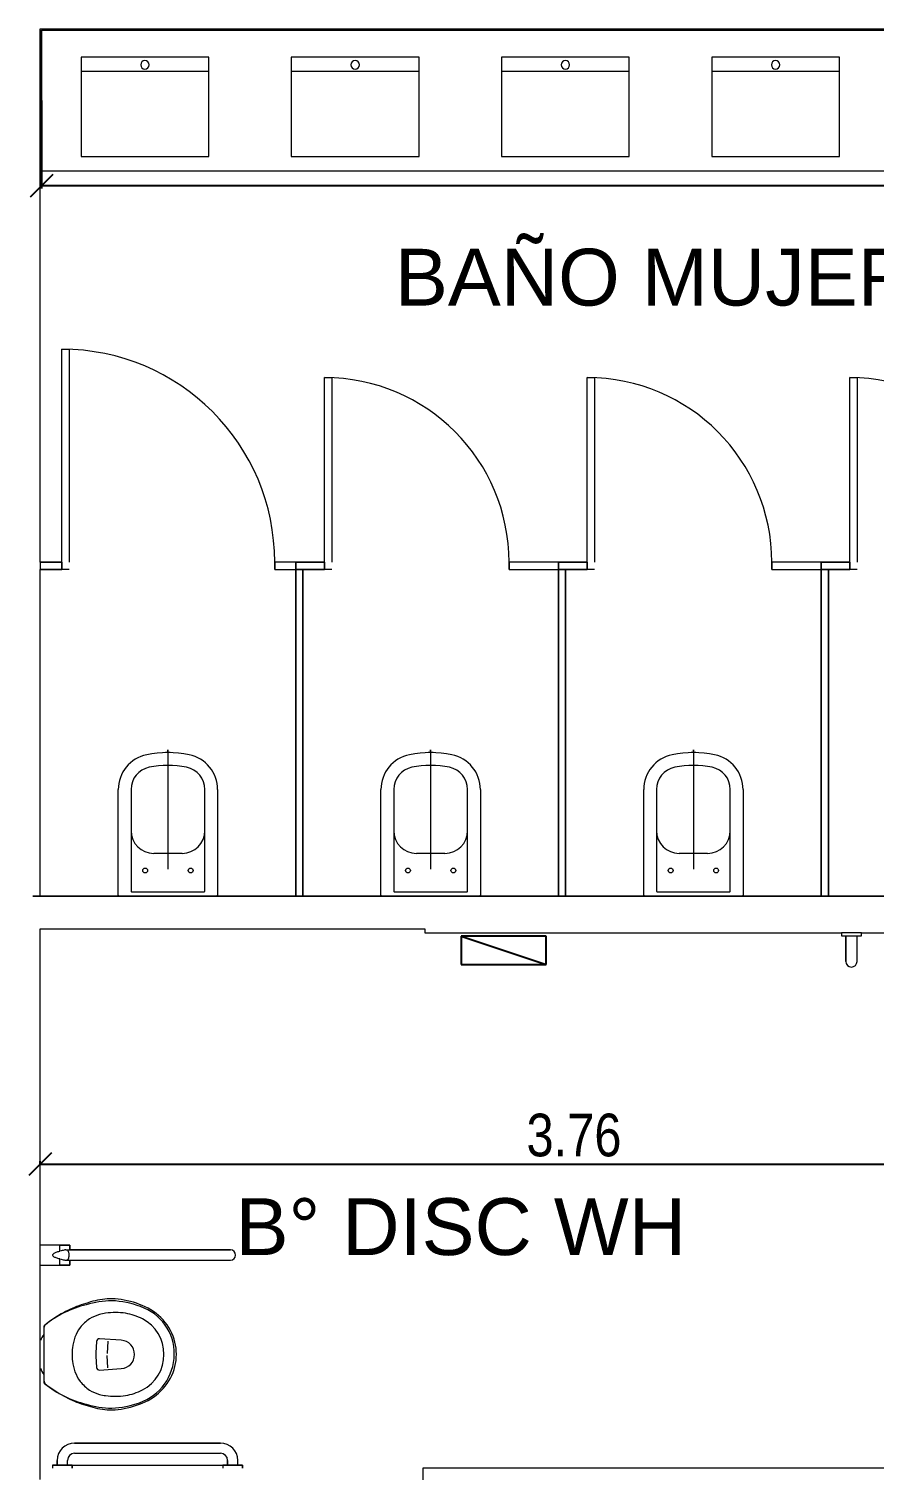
# Model space of a CAD drawing. Header units: millimetres. Extents: x 38 to 139, y 58 to 123.
# Drawn here: x 42.71 to 45.68, y 100.28 to 105.36 of the extents above; entities that cross this region are included whole.
import ezdxf

# ---------------------------------------------------------------- set-up
doc = ezdxf.new("R2010")
doc.units = ezdxf.units.MM
for name, color, linetype, lineweight in [('A-FLORCAM', 7, 'Continuous', 9), ('A-WALL', 7, 'Continuous', 9), ('DIMENSION', 1, 'Continuous', 25), ('P-SANRFIM', 7, 'Continuous', 9)]:
    doc.layers.add(name, color=color, linetype=linetype, lineweight=lineweight)
for name, color, linetype in [('estructura', 7, 'Continuous'), ('Plano Generales interior', 7, 'Continuous'), ('Sectores', 3, 'Continuous')]:
    doc.layers.add(name, color=color, linetype=linetype)
doc.styles.add('ARIALNARROW', font='ARIALN.TTF')
doc.styles.add('MtXpl_Arial_Unicode_', font='ARIALUNI.ttf')
doc.dimstyles.new('C', dxfattribs={"dimscale": 1.5, "dimtxt": 0.15, "dimasz": 0.08, "dimexe": 0.01, "dimexo": 0, "dimgap": 0.025, "dimtad": 1, "dimzin": 0, "dimdsep": 46, "dimtxsty": 'ARIALNARROW', "dimblk": 'OBLIQUE', "dimcen": 0, "dimclrd": 256, "dimclre": 256, "dimclrt": 256, "dimadec": 0, "dimazin": 0, "dimtfac": 1.666667, "dimtofl": 0, "dimtmove": 0, "dimatfit": 0, "dimldrblk": 'OBLIQUE', "dimfxl": 0.1, "dimtolj": 1, "dimtzin": 0, "dimarcsym": 0})

# ---------------------------------------------------------------- blocks, each defined once
blk = doc.blocks.new('_Oblique')
at = {"layer": 'estructura', "color": 0, "lineweight": -2}
blk.add_line((-0.5, -0.5), (0.5, 0.5), dxfattribs=at)
blk = doc.blocks.new('*D23')
at = {"layer": 'Defpoints', "color": 0}
for p in [(42.745894, 101.359709), (46.506294, 101.361337), (46.506294, 101.359709)]:
    blk.add_point(p, dxfattribs=at)
at = {"layer": 'DIMENSION', "lineweight": -2}
for p, q in [((42.745894, 101.359709), (42.745894, 101.369709)), ((42.745894, 101.359709), (46.506294, 101.359709)), ((46.506294, 101.361337), (46.506294, 101.349709))]:
    blk.add_line(p, q, dxfattribs=at)
at = {"layer": 'DIMENSION', "lineweight": -2, "xscale": 0.08, "yscale": 0.08, "zscale": 0.08, "rotation": 180}
blk.add_blockref('_Oblique', (42.745894, 101.359709), dxfattribs=at)
at = {"layer": 'DIMENSION', "lineweight": -2, "xscale": 0.08, "yscale": 0.08, "zscale": 0.08}
blk.add_blockref('_Oblique', (46.506294, 101.359709), dxfattribs=at)
at = {"layer": 'DIMENSION', "insert": (44.626094, 101.461286), "char_height": 0.15, "attachment_point": 5, "style": 'ARIALNARROW'}
blk.add_mtext('\\A1;3.76', dxfattribs=at)
blk = doc.blocks.new('*D34')
at = {"layer": 'Defpoints', "color": 0}
for p in [(42.750894, 105.104703), (49.395787, 105.104703), (42.750894, 104.804703)]:
    blk.add_point(p, dxfattribs=at)
at = {"layer": 'DIMENSION', "lineweight": -2}
for p, q in [((42.750894, 105.104703), (42.750894, 104.794703)), ((49.395787, 105.104703), (49.395787, 104.794703)), ((49.395787, 104.804703), (42.750894, 104.804703))]:
    blk.add_line(p, q, dxfattribs=at)
at = {"layer": 'DIMENSION', "lineweight": -2, "xscale": 0.08, "yscale": 0.08, "zscale": 0.08, "rotation": 180}
blk.add_blockref('_Oblique', (42.750894, 104.804703), dxfattribs=at)
at = {"layer": 'DIMENSION', "lineweight": -2, "xscale": 0.08, "yscale": 0.08, "zscale": 0.08}
blk.add_blockref('_Oblique', (49.395787, 104.804703), dxfattribs=at)
at = {"layer": 'DIMENSION', "insert": (46.07334, 104.906279), "char_height": 0.15, "attachment_point": 5, "style": 'ARIALNARROW'}
blk.add_mtext('\\A1;6.64', dxfattribs=at)

msp = doc.modelspace()

# ---------------------------------------------------------------- linework, layer by layer
at = {"layer": 'A-FLORCAM', "color": 252}
for p, q in [((42.750894, 105.352203), (42.750894, 104.857203)), ((49.395787, 105.352203), (42.750894, 105.352203)), ((42.750894, 104.857203), (42.750894, 105.352203)), ((42.750894, 105.352203), (49.395787, 105.352203)), ((42.890012, 105.257203), (42.890012, 104.907203)), ((43.340012, 105.257203), (42.890012, 105.257203)), ((43.340012, 104.907203), (43.340012, 105.257203)), ((43.630421, 105.257203), (43.630421, 104.907203)), ((44.080421, 105.257203), (43.630421, 105.257203)), ((44.080421, 104.907203), (44.080421, 105.257203)), ((44.370831, 105.257203), (44.370831, 104.907203)), ((44.820831, 105.257203), (44.370831, 105.257203)), ((44.820831, 104.907203), (44.820831, 105.257203)), ((45.111241, 105.257203), (45.111241, 104.907203)), ((45.561241, 105.257203), (45.111241, 105.257203)), ((45.561241, 104.907203), (45.561241, 105.257203)), ((43.340012, 105.207203), (42.890012, 105.207203)), ((44.080421, 105.207203), (43.630421, 105.207203)), ((44.820831, 105.207203), (44.370831, 105.207203)), ((45.561241, 105.207203), (45.111241, 105.207203)), ((42.890012, 104.907203), (43.340012, 104.907203)), ((43.630421, 104.907203), (44.080421, 104.907203)), ((44.370831, 104.907203), (44.820831, 104.907203)), ((45.111241, 104.907203), (45.561241, 104.907203)), ((42.745894, 104.857203), (49.400787, 104.857203)), ((42.745894, 104.857203), (42.750894, 104.857203)), ((42.822094, 104.229109), (42.847494, 104.229109)), ((42.822094, 103.479109), (42.822094, 104.229109)), ((42.847494, 104.229109), (42.847494, 103.479109)), ((43.747494, 104.129109), (43.772894, 104.129109)), ((43.747494, 103.479109), (43.747494, 104.129109)), ((43.772894, 104.129109), (43.772894, 103.479109)), ((44.672894, 104.129109), (44.698294, 104.129109)), ((44.672894, 103.479109), (44.672894, 104.129109)), ((44.698294, 104.129109), (44.698294, 103.479109)), ((45.598294, 104.129109), (45.623694, 104.129109)), ((45.598294, 103.479109), (45.598294, 104.129109)), ((45.623694, 104.129109), (45.623694, 103.479109)), ((42.745894, 103.479109), (42.822094, 103.479109)), ((42.822094, 103.453709), (42.745894, 103.453709)), ((42.822094, 103.479109), (42.822094, 103.453709)), ((42.847494, 103.453709), (42.822094, 103.453709)), ((43.645894, 103.479109), (43.572094, 103.479109)), ((43.572094, 103.479109), (43.572094, 103.453709)), ((43.572094, 103.453709), (43.645894, 103.453709)), ((43.645894, 103.479109), (43.645894, 103.453709)), ((43.645894, 103.479109), (43.747494, 103.479109)), ((43.645894, 102.303709), (43.645894, 103.479109)), ((43.671294, 103.453709), (43.671294, 102.303709)), ((43.747494, 103.453709), (43.671294, 103.453709)), ((43.747494, 103.479109), (43.747494, 103.453709)), ((43.772894, 103.453709), (43.747494, 103.453709)), ((44.571294, 103.479109), (44.397494, 103.479109)), ((44.397494, 103.479109), (44.397494, 103.453709)), ((44.397494, 103.453709), (44.571294, 103.453709)), ((44.571294, 103.479109), (44.571294, 103.453709)), ((44.571294, 103.479109), (44.672894, 103.479109)), ((44.571294, 102.303709), (44.571294, 103.479109)), ((44.596694, 103.453709), (44.596694, 102.303709)), ((44.672894, 103.453709), (44.596694, 103.453709)), ((44.672894, 103.479109), (44.672894, 103.453709)), ((44.698294, 103.453709), (44.672894, 103.453709)), ((45.496694, 103.479109), (45.322894, 103.479109)), ((45.322894, 103.479109), (45.322894, 103.453709)), ((45.322894, 103.453709), (45.496694, 103.453709)), ((45.496694, 103.479109), (45.598294, 103.479109)), ((45.496694, 102.303709), (45.496694, 103.479109)), ((45.496694, 103.479109), (45.496694, 103.453709)), ((45.522094, 103.453709), (45.522094, 102.303709)), ((45.598294, 103.453709), (45.522094, 103.453709)), ((45.598294, 103.479109), (45.598294, 103.453709)), ((45.623694, 103.453709), (45.598294, 103.453709)), ((42.745894, 102.303709), (42.720494, 102.303709)), ((42.720494, 102.303709), (42.745894, 102.303709)), ((42.745894, 102.303709), (43.645894, 102.303709)), ((43.671294, 102.303709), (43.645894, 102.303709)), ((43.645894, 102.303709), (43.671294, 102.303709)), ((43.671294, 102.303709), (44.571294, 102.303709)), ((44.596694, 102.303709), (44.571294, 102.303709)), ((44.571294, 102.303709), (44.596694, 102.303709)), ((44.596694, 102.303709), (45.496694, 102.303709)), ((45.522094, 102.303709), (45.496694, 102.303709)), ((45.496694, 102.303709), (45.522094, 102.303709)), ((45.522094, 102.303709), (46.422094, 102.303709))]:
    msp.add_line(p, q, dxfattribs=at)
at = {"layer": 'A-FLORCAM', "color": 252, "lineweight": 18}
for p, q in [((42.822094, 103.479109), (42.745894, 103.479109)), ((42.745894, 103.479109), (42.745894, 103.453709)), ((42.745894, 103.453709), (42.822094, 103.453709)), ((42.822094, 103.479109), (42.822094, 103.453709)), ((42.822094, 103.453709), (42.822094, 103.479109)), ((43.572094, 103.453709), (43.572094, 103.479109)), ((43.645894, 103.479109), (43.572094, 103.479109)), ((43.572094, 103.479109), (43.572094, 103.453709)), ((43.572094, 103.453709), (43.645894, 103.453709)), ((43.645894, 103.453709), (43.645894, 103.479109)), ((43.747494, 103.479109), (43.645894, 103.479109)), ((43.645894, 103.479109), (43.645894, 103.453709)), ((43.671294, 103.453709), (43.645894, 103.453709)), ((43.645894, 103.453709), (43.645894, 102.303709)), ((43.645894, 103.453709), (43.747494, 103.453709)), ((43.671294, 102.303709), (43.671294, 103.453709)), ((43.747494, 103.479109), (43.747494, 103.453709)), ((43.747494, 103.453709), (43.747494, 103.479109)), ((44.397494, 103.453709), (44.397494, 103.479109)), ((44.571294, 103.479109), (44.397494, 103.479109)), ((44.397494, 103.479109), (44.397494, 103.453709)), ((44.397494, 103.453709), (44.571294, 103.453709)), ((44.571294, 103.453709), (44.571294, 103.479109)), ((44.672894, 103.479109), (44.571294, 103.479109)), ((44.571294, 103.479109), (44.571294, 103.453709)), ((44.596694, 103.453709), (44.571294, 103.453709)), ((44.571294, 103.453709), (44.571294, 102.303709)), ((44.571294, 103.453709), (44.672894, 103.453709)), ((44.596694, 102.303709), (44.596694, 103.453709)), ((44.672894, 103.479109), (44.672894, 103.453709)), ((44.672894, 103.453709), (44.672894, 103.479109)), ((45.322894, 103.453709), (45.322894, 103.479109)), ((45.496694, 103.479109), (45.322894, 103.479109)), ((45.322894, 103.479109), (45.322894, 103.453709)), ((45.322894, 103.453709), (45.496694, 103.453709)), ((45.598294, 103.479109), (45.496694, 103.479109)), ((45.496694, 103.479109), (45.496694, 103.453709)), ((45.496694, 103.453709), (45.496694, 103.479109)), ((45.522094, 103.453709), (45.496694, 103.453709)), ((45.496694, 103.453709), (45.496694, 102.303709)), ((45.496694, 103.453709), (45.598294, 103.453709)), ((45.522094, 102.303709), (45.522094, 103.453709)), ((45.598294, 103.479109), (45.598294, 103.453709)), ((45.598294, 103.453709), (45.598294, 103.479109)), ((43.645894, 102.303709), (43.671294, 102.303709)), ((44.571294, 102.303709), (44.596694, 102.303709)), ((45.496694, 102.303709), (45.522094, 102.303709))]:
    msp.add_line(p, q, dxfattribs=at)
at = {"layer": 'A-FLORCAM', "color": 252}
for centre, radius, start, end in [((43.115012, 105.230328), 0.015, 0, 180), ((43.115012, 105.230328), 0.015, 180, 0), ((43.855421, 105.230328), 0.015, 0, 180), ((43.855421, 105.230328), 0.015, 180, 0), ((44.595831, 105.230328), 0.015, 0, 180), ((44.595831, 105.230328), 0.015, 180, 0), ((45.336241, 105.230328), 0.015, 0, 180), ((45.336241, 105.230328), 0.015, 180, 0), ((42.822094, 103.479109), 0.75, 0, 90), ((43.747494, 103.479109), 0.65, 0, 90), ((44.672894, 103.479109), 0.65, 0, 90), ((45.598294, 103.479109), 0.65, 0, 90)]:
    msp.add_arc(centre, radius, start, end, dxfattribs=at)
at = {"layer": 'A-WALL', "color": 252, "lineweight": 18}
for p, q in [((42.745894, 105.357203), (49.400787, 105.357203)), ((42.745894, 103.479109), (42.745894, 105.357203)), ((42.745894, 102.303709), (42.745894, 103.453709)), ((43.645894, 102.303709), (42.745894, 102.303709)), ((44.571294, 102.303709), (43.671294, 102.303709)), ((45.496694, 102.303709), (44.596694, 102.303709)), ((46.506294, 102.303709), (45.522094, 102.303709)), ((42.745894, 100.249709), (42.745894, 102.188709)), ((42.745894, 102.188709), (44.100732, 102.188709)), ((44.100732, 102.188709), (44.100732, 102.173709)), ((44.100732, 102.173709), (45.568232, 102.173709)), ((45.638232, 102.173709), (46.506294, 102.173709)), ((44.100732, 100.289709), (44.093232, 100.289709)), ((44.093232, 100.289709), (44.093232, 100.224709)), ((46.506294, 100.289709), (44.100732, 100.289709))]:
    msp.add_line(p, q, dxfattribs=at)
at = {"layer": 'P-SANRFIM', "color": 252}
for p, q in [((43.195894, 102.818049), (43.195894, 102.817215)), ((43.195894, 102.818049), (43.195894, 102.817215)), ((43.195894, 102.817214), (43.195894, 102.818048)), ((43.195894, 102.818048), (43.195894, 102.817214)), ((43.195894, 102.817215), (43.195894, 102.816196)), ((43.195894, 102.817215), (43.195894, 102.816196)), ((43.195894, 102.816196), (43.195894, 102.817214)), ((43.195894, 102.817214), (43.195894, 102.816196)), ((43.195894, 102.816196), (43.195894, 102.814994)), ((43.195894, 102.816196), (43.195894, 102.814994)), ((43.195894, 102.814993), (43.195894, 102.816196)), ((43.195894, 102.816196), (43.195894, 102.814993)), ((43.195894, 102.81558), (43.195894, 102.814497)), ((43.195894, 102.814958), (43.195894, 102.81558)), ((43.195894, 102.814994), (43.195894, 102.813608)), ((43.195894, 102.814994), (43.195894, 102.813608)), ((43.195894, 102.813607), (43.195894, 102.814993)), ((43.195894, 102.814993), (43.195894, 102.813607)), ((43.195894, 102.813945), (43.195894, 102.814958)), ((43.195894, 102.814497), (43.195894, 102.813704)), ((43.195894, 102.812335), (43.195894, 102.813945)), ((43.195894, 102.813704), (43.195894, 102.811314)), ((43.195894, 102.813608), (43.195894, 102.812038)), ((43.195894, 102.813608), (43.195894, 102.812038)), ((43.195894, 102.812038), (43.195894, 102.813607)), ((43.195894, 102.813607), (43.195894, 102.812038)), ((43.195894, 102.812038), (43.195894, 102.80979)), ((43.195894, 102.812038), (43.195894, 102.80979)), ((43.195894, 102.809789), (43.195894, 102.812038)), ((43.195894, 102.812038), (43.195894, 102.809789)), ((43.195894, 102.811314), (43.195894, 102.808365)), ((43.195894, 102.810004), (43.195894, 102.810843)), ((43.195894, 102.808981), (43.195894, 102.810004)), ((43.195894, 102.80979), (43.195894, 102.80685)), ((43.195894, 102.807772), (43.195894, 102.808981)), ((43.195894, 102.80685), (43.195894, 102.803236)), ((43.195894, 102.803236), (43.195894, 102.798965)), ((43.195894, 102.798965), (43.195894, 102.794054)), ((43.195894, 102.794054), (43.195894, 102.788521)), ((43.195894, 102.788521), (43.195894, 102.782411)), ((43.195894, 102.782411), (43.195894, 102.77578)), ((43.195894, 102.77578), (43.195894, 102.768659)), ((43.195894, 102.768659), (43.195894, 102.761081)), ((44.121294, 102.818049), (44.121294, 102.817215)), ((44.121294, 102.818049), (44.121294, 102.817215)), ((44.121294, 102.817214), (44.121294, 102.818048)), ((44.121294, 102.818048), (44.121294, 102.817214)), ((44.121294, 102.817215), (44.121294, 102.816196)), ((44.121294, 102.817215), (44.121294, 102.816196)), ((44.121294, 102.816196), (44.121294, 102.817214)), ((44.121294, 102.817214), (44.121294, 102.816196)), ((44.121294, 102.816196), (44.121294, 102.814994)), ((44.121294, 102.816196), (44.121294, 102.814994)), ((44.121294, 102.814993), (44.121294, 102.816196)), ((44.121294, 102.816196), (44.121294, 102.814993)), ((44.121294, 102.81558), (44.121294, 102.814497)), ((44.121294, 102.814958), (44.121294, 102.81558)), ((44.121294, 102.814994), (44.121294, 102.813608)), ((44.121294, 102.814994), (44.121294, 102.813608)), ((44.121294, 102.813607), (44.121294, 102.814993)), ((44.121294, 102.814993), (44.121294, 102.813607)), ((44.121294, 102.813945), (44.121294, 102.814958)), ((44.121294, 102.814497), (44.121294, 102.813704)), ((44.121294, 102.812335), (44.121294, 102.813945)), ((44.121294, 102.813704), (44.121294, 102.811314)), ((44.121294, 102.813608), (44.121294, 102.812038)), ((44.121294, 102.813608), (44.121294, 102.812038)), ((44.121294, 102.812038), (44.121294, 102.813607)), ((44.121294, 102.813607), (44.121294, 102.812038)), ((44.121294, 102.812038), (44.121294, 102.80979)), ((44.121294, 102.812038), (44.121294, 102.80979)), ((44.121294, 102.809789), (44.121294, 102.812038)), ((44.121294, 102.812038), (44.121294, 102.809789)), ((44.121294, 102.811314), (44.121294, 102.808365)), ((44.121294, 102.810004), (44.121294, 102.810843)), ((44.121294, 102.808981), (44.121294, 102.810004)), ((44.121294, 102.80979), (44.121294, 102.80685)), ((44.121294, 102.807772), (44.121294, 102.808981)), ((44.121294, 102.80685), (44.121294, 102.803236)), ((44.121294, 102.803236), (44.121294, 102.798965)), ((44.121294, 102.798965), (44.121294, 102.794054)), ((44.121294, 102.794054), (44.121294, 102.788521)), ((44.121294, 102.788521), (44.121294, 102.782411)), ((44.121294, 102.782411), (44.121294, 102.77578)), ((44.121294, 102.77578), (44.121294, 102.768659)), ((44.121294, 102.768659), (44.121294, 102.761081)), ((45.046694, 102.818049), (45.046694, 102.817215)), ((45.046694, 102.818049), (45.046694, 102.817215)), ((45.046694, 102.817214), (45.046694, 102.818048)), ((45.046694, 102.818048), (45.046694, 102.817214)), ((45.046694, 102.817215), (45.046694, 102.816196)), ((45.046694, 102.817215), (45.046694, 102.816196)), ((45.046694, 102.816196), (45.046694, 102.817214)), ((45.046694, 102.817214), (45.046694, 102.816196)), ((45.046694, 102.816196), (45.046694, 102.814994)), ((45.046694, 102.816196), (45.046694, 102.814994)), ((45.046694, 102.814993), (45.046694, 102.816196)), ((45.046694, 102.816196), (45.046694, 102.814993)), ((45.046694, 102.81558), (45.046694, 102.814497)), ((45.046694, 102.814958), (45.046694, 102.81558)), ((45.046694, 102.814994), (45.046694, 102.813608)), ((45.046694, 102.814994), (45.046694, 102.813608)), ((45.046694, 102.813607), (45.046694, 102.814993)), ((45.046694, 102.814993), (45.046694, 102.813607)), ((45.046694, 102.813945), (45.046694, 102.814958)), ((45.046694, 102.814497), (45.046694, 102.813704)), ((45.046694, 102.812335), (45.046694, 102.813945)), ((45.046694, 102.813704), (45.046694, 102.811314)), ((45.046694, 102.813608), (45.046694, 102.812038)), ((45.046694, 102.813608), (45.046694, 102.812038)), ((45.046694, 102.812038), (45.046694, 102.813607)), ((45.046694, 102.813607), (45.046694, 102.812038)), ((45.046694, 102.812038), (45.046694, 102.80979)), ((45.046694, 102.812038), (45.046694, 102.80979)), ((45.046694, 102.809789), (45.046694, 102.812038)), ((45.046694, 102.812038), (45.046694, 102.809789)), ((45.046694, 102.811314), (45.046694, 102.808365)), ((45.046694, 102.810004), (45.046694, 102.810843)), ((45.046694, 102.808981), (45.046694, 102.810004)), ((45.046694, 102.80979), (45.046694, 102.80685)), ((45.046694, 102.807772), (45.046694, 102.808981)), ((45.046694, 102.80685), (45.046694, 102.803236)), ((45.046694, 102.803236), (45.046694, 102.798965)), ((45.046694, 102.798965), (45.046694, 102.794054)), ((45.046694, 102.794054), (45.046694, 102.788521)), ((45.046694, 102.788521), (45.046694, 102.782411)), ((45.046694, 102.782411), (45.046694, 102.77578)), ((45.046694, 102.77578), (45.046694, 102.768659)), ((45.046694, 102.768659), (45.046694, 102.761081)), ((43.195894, 102.761081), (43.195894, 102.753078)), ((43.195894, 102.753078), (43.195894, 102.744683)), ((43.195894, 102.744683), (43.195894, 102.735966)), ((43.195894, 102.735966), (43.195894, 102.727004)), ((43.195894, 102.727004), (43.195894, 102.717839)), ((43.195894, 102.727004), (43.195894, 102.717839)), ((44.121294, 102.761081), (44.121294, 102.753078)), ((44.121294, 102.753078), (44.121294, 102.744683)), ((44.121294, 102.744683), (44.121294, 102.735966)), ((44.121294, 102.735966), (44.121294, 102.727004)), ((44.121294, 102.727004), (44.121294, 102.717839)), ((44.121294, 102.727004), (44.121294, 102.717839)), ((45.046694, 102.761081), (45.046694, 102.753078)), ((45.046694, 102.753078), (45.046694, 102.744683)), ((45.046694, 102.744683), (45.046694, 102.735966)), ((45.046694, 102.735966), (45.046694, 102.727004)), ((45.046694, 102.727004), (45.046694, 102.717839)), ((45.046694, 102.727004), (45.046694, 102.717839)), ((43.020894, 102.488709), (43.020894, 102.678699)), ((43.065894, 102.678699), (43.065894, 102.320709)), ((43.195894, 102.717839), (43.195894, 102.70851)), ((43.195894, 102.70851), (43.195894, 102.699058)), ((43.195894, 102.699058), (43.195894, 102.689523)), ((43.195894, 102.689523), (43.195894, 102.499533)), ((43.325894, 102.320709), (43.325894, 102.678699)), ((43.370894, 102.678699), (43.370894, 102.488709)), ((43.946294, 102.488709), (43.946294, 102.678699)), ((43.991294, 102.678699), (43.991294, 102.320709)), ((44.121294, 102.717839), (44.121294, 102.70851)), ((44.121294, 102.70851), (44.121294, 102.699058)), ((44.121294, 102.699058), (44.121294, 102.689523)), ((44.121294, 102.689523), (44.121294, 102.499533)), ((44.251294, 102.320709), (44.251294, 102.678699)), ((44.296294, 102.678699), (44.296294, 102.488709)), ((44.871694, 102.488709), (44.871694, 102.678699)), ((44.916694, 102.678699), (44.916694, 102.320709)), ((45.046694, 102.717839), (45.046694, 102.70851)), ((45.046694, 102.70851), (45.046694, 102.699058)), ((45.046694, 102.699058), (45.046694, 102.689523)), ((45.046694, 102.689523), (45.046694, 102.499533)), ((45.176694, 102.320709), (45.176694, 102.678699)), ((45.221694, 102.678699), (45.221694, 102.488709)), ((43.020894, 102.306709), (43.020894, 102.488709)), ((43.195894, 102.499533), (43.195894, 102.429534)), ((43.370894, 102.488709), (43.370894, 102.306709)), ((43.946294, 102.306709), (43.946294, 102.488709)), ((44.121294, 102.499533), (44.121294, 102.429534)), ((44.296294, 102.488709), (44.296294, 102.306709)), ((44.871694, 102.306709), (44.871694, 102.488709)), ((45.046694, 102.499533), (45.046694, 102.429534)), ((45.221694, 102.488709), (45.221694, 102.306709)), ((43.245894, 102.453709), (43.145894, 102.453709)), ((43.195894, 102.429534), (43.195894, 102.426736)), ((43.195894, 102.426736), (43.195894, 102.42397)), ((43.195894, 102.42397), (43.195894, 102.421251)), ((43.195894, 102.421251), (43.195894, 102.418595)), ((43.195894, 102.418595), (43.195894, 102.416017)), ((43.195894, 102.416017), (43.195894, 102.413533)), ((43.195894, 102.413533), (43.195894, 102.411172)), ((44.171294, 102.453709), (44.071294, 102.453709)), ((44.121294, 102.429534), (44.121294, 102.426736)), ((44.121294, 102.426736), (44.121294, 102.42397)), ((44.121294, 102.42397), (44.121294, 102.421251)), ((44.121294, 102.421251), (44.121294, 102.418595)), ((44.121294, 102.418595), (44.121294, 102.416017)), ((44.121294, 102.416017), (44.121294, 102.413533)), ((44.121294, 102.413533), (44.121294, 102.411172)), ((45.096694, 102.453709), (44.996694, 102.453709)), ((45.046694, 102.429534), (45.046694, 102.426736)), ((45.046694, 102.426736), (45.046694, 102.42397)), ((45.046694, 102.42397), (45.046694, 102.421251)), ((45.046694, 102.421251), (45.046694, 102.418595)), ((45.046694, 102.418595), (45.046694, 102.416017)), ((45.046694, 102.416017), (45.046694, 102.413533)), ((45.046694, 102.413533), (45.046694, 102.411172)), ((43.195894, 102.411172), (43.195894, 102.408959)), ((43.195894, 102.408959), (43.195894, 102.406906)), ((43.195894, 102.406906), (43.195894, 102.405025)), ((43.195894, 102.405025), (43.195894, 102.403326)), ((43.195894, 102.403326), (43.195894, 102.401821)), ((43.195894, 102.401821), (43.195894, 102.400535)), ((43.195894, 102.400535), (43.195894, 102.399472)), ((43.195894, 102.399472), (43.195894, 102.398636)), ((44.121294, 102.411172), (44.121294, 102.408959)), ((44.121294, 102.408959), (44.121294, 102.406906)), ((44.121294, 102.406906), (44.121294, 102.405025)), ((44.121294, 102.405025), (44.121294, 102.403326)), ((44.121294, 102.403326), (44.121294, 102.401821)), ((44.121294, 102.401821), (44.121294, 102.400535)), ((44.121294, 102.400535), (44.121294, 102.399472)), ((44.121294, 102.399472), (44.121294, 102.398636)), ((45.046694, 102.411172), (45.046694, 102.408959)), ((45.046694, 102.408959), (45.046694, 102.406906)), ((45.046694, 102.406906), (45.046694, 102.405025)), ((45.046694, 102.405025), (45.046694, 102.403326)), ((45.046694, 102.403326), (45.046694, 102.401821)), ((45.046694, 102.401821), (45.046694, 102.400535)), ((45.046694, 102.400535), (45.046694, 102.399472)), ((45.046694, 102.399472), (45.046694, 102.398636)), ((43.067894, 102.318709), (43.323894, 102.318709)), ((43.993294, 102.318709), (44.249294, 102.318709)), ((44.918694, 102.318709), (45.174694, 102.318709)), ((45.638232, 102.173709), (45.568232, 102.173709)), ((45.568232, 102.173709), (45.568232, 102.163709)), ((45.568232, 102.173709), (45.568232, 102.163709)), ((45.638232, 102.173709), (45.568232, 102.173709)), ((45.568232, 102.163709), (45.583088, 102.163709)), ((45.568232, 102.163709), (45.638232, 102.163709)), ((45.583088, 102.163709), (45.583088, 102.073709)), ((45.583088, 102.073709), (45.583088, 102.163709)), ((45.623232, 102.073709), (45.623232, 102.163709)), ((45.623232, 102.163709), (45.638232, 102.163709)), ((45.623232, 102.073709), (45.623232, 102.163709)), ((45.638232, 102.163709), (45.638232, 102.173709)), ((45.638232, 102.163709), (45.638232, 102.173709)), ((42.850385, 101.0748), (42.745894, 101.0748)), ((42.81554, 101.0748), (42.745894, 101.0748)), ((42.81554, 101.0748), (42.850385, 101.0748)), ((42.81554, 101.053501), (42.81554, 101.0748)), ((42.836382, 101.057709), (43.416382, 101.057709)), ((42.850385, 101.057709), (42.850385, 101.0748)), ((42.850385, 101.0748), (42.850385, 101.057709)), ((43.416382, 101.057709), (42.850385, 101.057709)), ((42.745894, 101.00462), (42.850385, 101.00462)), ((42.745894, 101.00462), (42.81554, 101.00462)), ((42.81554, 101.00462), (42.81554, 101.025918)), ((42.850385, 101.00462), (42.81554, 101.00462)), ((42.836382, 101.021709), (43.416382, 101.021709)), ((42.850385, 101.00462), (42.850385, 101.021709)), ((42.850385, 101.021709), (43.416382, 101.021709)), ((42.850385, 101.021709), (42.850385, 101.00462)), ((42.835243, 100.840456), (42.827652, 100.836382)), ((42.842917, 100.844363), (42.835243, 100.840456)), ((42.850665, 100.848121), (42.842917, 100.844363)), ((42.858497, 100.851693), (42.850665, 100.848121)), ((42.866394, 100.855097), (42.858497, 100.851693)), ((42.874366, 100.858316), (42.866394, 100.855097)), ((42.882403, 100.861348), (42.874366, 100.858316)), ((42.890495, 100.864176), (42.882403, 100.861348)), ((42.898644, 100.866818), (42.890495, 100.864176)), ((42.906848, 100.869273), (42.898644, 100.866818)), ((42.915005, 100.871878), (42.906848, 100.869273)), ((42.923182, 100.874408), (42.915005, 100.871878)), ((42.931423, 100.876696), (42.923182, 100.874408)), ((42.939711, 100.878743), (42.931423, 100.876696)), ((42.948054, 100.880547), (42.939711, 100.878743)), ((42.956435, 100.882091), (42.948054, 100.880547)), ((42.964863, 100.883375), (42.956435, 100.882091)), ((42.973309, 100.884417), (42.964863, 100.883375)), ((42.981792, 100.885179), (42.973309, 100.884417)), ((42.990294, 100.885682), (42.981792, 100.885179)), ((42.998805, 100.885923), (42.990294, 100.885682)), ((43.009595, 100.88531), (42.998805, 100.885923)), ((43.020404, 100.884286), (43.009595, 100.88531)), ((43.031212, 100.882854), (43.020404, 100.884286)), ((43.042002, 100.881031), (43.031212, 100.882854)), ((43.052774, 100.878817), (43.042002, 100.881031)), ((43.063489, 100.876212), (43.052774, 100.878817)), ((43.074158, 100.873217), (43.063489, 100.876212)), ((43.084744, 100.86985), (43.074158, 100.873217)), ((43.095245, 100.866111), (43.084744, 100.86985)), ((43.105598, 100.861906), (43.095245, 100.866111)), ((43.11583, 100.857348), (43.105598, 100.861906)), ((43.125932, 100.852474), (43.11583, 100.857348)), ((43.135717, 100.846931), (43.125932, 100.852474)), ((43.145177, 100.840829), (43.135717, 100.846931)), ((43.154256, 100.834168), (43.145177, 100.840829)), ((42.762512, 100.793259), (42.758801, 100.783046)), ((42.773721, 100.801984), (42.762512, 100.793259)), ((42.785264, 100.810263), (42.773721, 100.801984)), ((42.797124, 100.818114), (42.785264, 100.810263)), ((42.820146, 100.832141), (42.797124, 100.818114)), ((42.827652, 100.836382), (42.820146, 100.832141)), ((43.162934, 100.826969), (43.154256, 100.834168)), ((43.171166, 100.819286), (43.162934, 100.826969)), ((43.178924, 100.811119), (43.171166, 100.819286)), ((43.186179, 100.802524), (43.178924, 100.811119)), ((43.192895, 100.793538), (43.186179, 100.802524)), ((43.199044, 100.784181), (43.192895, 100.793538)), ((42.758394, 100.784981), (42.758394, 100.760339)), ((42.758394, 100.784981), (42.758394, 100.689709)), ((42.758801, 100.783046), (42.758801, 100.779102)), ((42.758801, 100.779102), (42.758801, 100.775623)), ((42.758801, 100.775623), (42.758801, 100.772163)), ((42.758801, 100.772163), (42.758801, 100.768684)), ((42.758801, 100.768684), (42.758801, 100.765205)), ((42.758801, 100.765205), (42.758801, 100.597383)), ((43.031682, 100.739601), (42.954924, 100.744793)), ((43.204606, 100.774488), (43.199044, 100.784181)), ((43.209555, 100.764517), (43.204606, 100.774488)), ((43.213871, 100.754304), (43.209555, 100.764517)), ((43.217536, 100.743886), (43.213871, 100.754304)), ((43.220531, 100.7333), (43.217536, 100.743886)), ((42.758394, 100.689709), (42.758394, 100.594438)), ((42.944269, 100.735445), (42.941704, 100.695851)), ((42.984425, 100.736565), (42.981621, 100.693265)), ((43.222838, 100.722603), (43.220531, 100.7333)), ((43.224456, 100.711832), (43.222838, 100.722603)), ((43.225368, 100.701005), (43.224456, 100.711832)), ((43.225572, 100.690214), (43.225368, 100.701005)), ((43.225368, 100.679406), (43.225572, 100.690214)), ((42.941704, 100.683568), (42.944269, 100.643973)), ((42.954924, 100.634625), (43.031682, 100.639818)), ((42.984425, 100.642854), (42.981621, 100.686154)), ((43.217536, 100.636525), (43.220531, 100.64711)), ((43.220531, 100.64711), (43.222838, 100.657807)), ((43.222838, 100.657807), (43.224456, 100.668597)), ((43.224456, 100.668597), (43.225368, 100.679406)), ((42.758394, 100.61908), (42.758394, 100.594438)), ((42.758801, 100.597383), (42.762512, 100.58717)), ((42.762512, 100.58717), (42.7692, 100.581886)), ((43.186179, 100.577886), (43.192895, 100.586891)), ((43.192895, 100.586891), (43.199044, 100.596248)), ((43.199044, 100.596248), (43.204606, 100.605922)), ((43.204606, 100.605922), (43.209555, 100.615893)), ((43.209555, 100.615893), (43.213871, 100.626107)), ((43.213871, 100.626107), (43.217536, 100.636525)), ((42.7692, 100.581886), (42.776009, 100.576752)), ((42.776009, 100.576752), (42.78293, 100.571766)), ((42.78293, 100.571766), (42.789971, 100.566966)), ((42.789971, 100.566966), (42.797124, 100.562315)), ((42.797124, 100.562315), (42.80437, 100.557832)), ((42.80437, 100.557832), (42.812732, 100.55266)), ((42.812732, 100.55266), (42.820146, 100.54827)), ((42.820146, 100.54827), (42.827652, 100.544028)), ((42.827652, 100.544028), (42.835243, 100.539954)), ((42.835243, 100.539954), (42.842917, 100.536047)), ((42.842917, 100.536047), (42.850665, 100.532289)), ((43.135717, 100.53348), (43.145177, 100.539582)), ((43.145177, 100.539582), (43.154256, 100.54626)), ((43.154256, 100.54626), (43.162934, 100.553441)), ((43.162934, 100.553441), (43.171166, 100.561143)), ((43.171166, 100.561143), (43.178924, 100.569292)), ((43.178924, 100.569292), (43.186179, 100.577886)), ((42.850665, 100.532289), (42.858497, 100.528717)), ((42.858497, 100.528717), (42.866394, 100.525332)), ((42.866394, 100.525332), (42.874366, 100.522113)), ((42.874366, 100.522113), (42.882403, 100.519081)), ((42.882403, 100.519081), (42.890495, 100.516234)), ((42.890495, 100.516234), (42.898644, 100.513593)), ((42.898644, 100.513593), (42.906848, 100.511156)), ((42.906848, 100.511156), (42.915005, 100.508533)), ((42.915005, 100.508533), (42.923182, 100.506002)), ((42.923182, 100.506002), (42.931423, 100.503714)), ((42.931423, 100.503714), (42.939711, 100.501668)), ((42.939711, 100.501668), (42.948054, 100.499882)), ((42.948054, 100.499882), (42.956435, 100.498319)), ((42.956435, 100.498319), (42.964863, 100.497036)), ((42.964863, 100.497036), (42.973309, 100.495994)), ((42.973309, 100.495994), (42.981792, 100.495231)), ((42.981792, 100.495231), (42.990294, 100.494729)), ((42.990294, 100.494729), (42.998805, 100.494506)), ((42.998805, 100.494506), (43.009595, 100.495119)), ((43.009595, 100.495119), (43.020404, 100.496124)), ((43.020404, 100.496124), (43.031212, 100.497556)), ((43.031212, 100.497556), (43.042002, 100.49938)), ((43.042002, 100.49938), (43.052774, 100.501593)), ((43.052774, 100.501593), (43.063489, 100.504217)), ((43.063489, 100.504217), (43.074158, 100.507193)), ((43.074158, 100.507193), (43.084744, 100.51056)), ((43.084744, 100.51056), (43.095245, 100.5143)), ((43.095245, 100.5143), (43.105598, 100.518504)), ((43.105598, 100.518504), (43.11583, 100.523062)), ((43.11583, 100.523062), (43.125932, 100.527955)), ((43.125932, 100.527955), (43.135717, 100.53348)), ((43.380956, 100.377709), (42.866956, 100.377709)), ((42.866956, 100.377709), (43.380956, 100.377709)), ((42.866956, 100.341709), (43.380956, 100.341709)), ((42.866956, 100.341709), (43.380956, 100.341709)), ((42.805956, 100.299709), (42.788956, 100.299709)), ((42.788956, 100.299709), (42.788956, 100.289709)), ((42.788956, 100.299709), (43.458956, 100.299709)), ((42.858956, 100.299709), (42.788956, 100.299709)), ((42.788956, 100.299709), (42.788956, 100.289709)), ((42.805956, 100.316709), (42.805956, 100.299709)), ((42.805956, 100.299709), (42.805956, 100.316709)), ((42.841956, 100.299709), (42.841956, 100.316709)), ((42.841956, 100.299709), (42.841956, 100.316709)), ((42.858956, 100.299709), (42.841956, 100.299709)), ((42.858956, 100.289709), (42.858956, 100.299709)), ((42.858956, 100.299709), (42.858956, 100.289709)), ((43.405956, 100.299709), (43.388956, 100.299709)), ((43.388956, 100.299709), (43.388956, 100.289709)), ((43.388956, 100.299709), (43.388956, 100.289709)), ((43.458956, 100.299709), (43.388956, 100.299709)), ((43.405956, 100.316709), (43.405956, 100.299709)), ((43.405956, 100.299709), (43.405956, 100.316709)), ((43.441956, 100.299709), (43.441956, 100.316709)), ((43.441956, 100.299709), (43.441956, 100.316709)), ((43.458956, 100.299709), (43.441956, 100.299709)), ((43.458956, 100.289709), (43.458956, 100.299709)), ((43.458956, 100.299709), (43.458956, 100.289709))]:
    msp.add_line(p, q, dxfattribs=at)
for centre in [(43.115894, 102.393709), (43.275894, 102.393709), (44.041294, 102.393709), (44.201294, 102.393709), (44.966694, 102.393709), (45.126694, 102.393709)]:
    msp.add_circle(centre, 0.0085, dxfattribs=at)
for centre, radius, start, end in [((43.145894, 102.678699), 0.125, 101.444153, 180), ((43.195894, 102.431709), 0.377, 78.555847, 101.444153), ((43.195894, 102.431709), 0.377, 88.724663, 91.275337), ((43.245894, 102.678699), 0.125, 0, 78.555847), ((44.071294, 102.678699), 0.125, 101.444153, 180), ((44.121294, 102.431709), 0.377, 78.555847, 101.444153), ((44.121294, 102.431709), 0.377, 88.724663, 91.275337), ((44.171294, 102.678699), 0.125, 0, 78.555847), ((44.996694, 102.678699), 0.125, 101.444153, 180), ((45.046694, 102.431709), 0.377, 78.555847, 101.444153), ((45.046694, 102.431709), 0.377, 88.724663, 91.275337), ((45.096694, 102.678699), 0.125, 0, 78.555847), ((43.145894, 102.678699), 0.08, 101.444153, 180), ((43.195894, 102.431709), 0.332, 78.555847, 101.444153), ((43.245894, 102.678699), 0.08, 0, 78.555847), ((44.071294, 102.678699), 0.08, 101.444153, 180), ((44.121294, 102.431709), 0.332, 78.555847, 101.444153), ((44.171294, 102.678699), 0.08, 0, 78.555847), ((44.996694, 102.678699), 0.08, 101.444153, 180), ((45.046694, 102.431709), 0.332, 78.555847, 101.444153), ((45.096694, 102.678699), 0.08, 0, 78.555847), ((43.145894, 102.533709), 0.08, 180, 270), ((43.245894, 102.533709), 0.08, 270, 0), ((44.071294, 102.533709), 0.08, 180, 270), ((44.171294, 102.533709), 0.08, 270, 0), ((44.996694, 102.533709), 0.08, 180, 270), ((45.096694, 102.533709), 0.08, 270, 0), ((43.067894, 102.320709), 0.002, 180, 270), ((43.323894, 102.320709), 0.002, 270, 0), ((43.993294, 102.320709), 0.002, 180, 270), ((44.249294, 102.320709), 0.002, 270, 0), ((44.918694, 102.320709), 0.002, 180, 270), ((45.174694, 102.320709), 0.002, 270, 0), ((43.023894, 102.306709), 0.003, 180, 270), ((43.367894, 102.306709), 0.003, 270, 0), ((43.949294, 102.306709), 0.003, 180, 270), ((44.293294, 102.306709), 0.003, 270, 0), ((44.874694, 102.306709), 0.003, 180, 270), ((45.218694, 102.306709), 0.003, 270, 0), ((45.60316, 102.073709), 0.020072, 180, 0), ((45.60316, 102.073709), 0.020072, 180, 0), ((43.416382, 101.039709), 0.018, 270, 90), ((43.416382, 101.039709), 0.018, 270, 90), ((42.993394, 100.507209), 0.367466, 103.37444, 129.00812), ((43.001857, 100.560161), 0.318567, 90.622854, 107.060775), ((42.986394, 100.560946), 0.31799, 69.227465, 87.837302), ((43.042623, 100.691821), 0.175788, 359.311747, 71.235126), ((42.768394, 100.784981), 0.01, 129.00812, 180), ((43.011394, 100.679709), 0.163248, 124.042781, 139.969741), ((42.993103, 100.695817), 0.139796, 106.030898, 121.526022), ((43.012277, 100.606177), 0.231332, 98.923451, 104.463805), ((43.011394, 100.590959), 0.24625, 81.828766, 98.171234), ((43.000994, 100.59851), 0.240522, 64.010193, 79.119909), ((43.043894, 100.692209), 0.137523, 358.958373, 62.96914), ((42.850906, 100.695996), 0.112688, 145.181117, 157.853433), ((43.016112, 100.69485), 0.157802, 145.288654, 173.284087), ((42.954249, 100.734816), 0.01, 86.12969, 176.394995), ((43.028388, 100.689709), 0.05, 273.777459, 86.222541), ((43.137533, 100.689709), 0.27914, 175.151058, 180), ((43.137533, 100.689709), 0.27914, 180, 184.848942), ((43.12782, 100.683176), 0.186547, 176.10406, 177.992909), ((43.12782, 100.696243), 0.186547, 182.007091, 183.89594), ((43.036451, 100.691895), 0.181961, 288.865754, 359.311747), ((43.043894, 100.687209), 0.137523, 297.03086, 1.041627), ((42.850906, 100.683423), 0.112688, 202.146567, 214.818883), ((43.016112, 100.684568), 0.157802, 186.715913, 214.711346), ((42.954249, 100.644602), 0.01, 183.605005, 273.87031), ((42.768394, 100.594438), 0.01, 180, 230.99188), ((42.993394, 100.872209), 0.367466, 230.99188, 256.62556), ((43.011394, 100.699709), 0.163248, 220.030259, 235.957219), ((42.993103, 100.683601), 0.139796, 238.473978, 253.969102), ((43.012277, 100.773241), 0.231332, 255.536195, 261.076549), ((43.011394, 100.788459), 0.24625, 261.828766, 278.171234), ((43.000994, 100.780908), 0.240522, 280.880091, 295.989807), ((43.001857, 100.819257), 0.318567, 252.939225, 269.377146), ((42.986394, 100.818473), 0.31799, 272.162698, 290.025984), ((42.866956, 100.316709), 0.061, 90, 180), ((42.866956, 100.316709), 0.061, 90, 180), ((42.866956, 100.316709), 0.025, 90, 180), ((42.866956, 100.316709), 0.025, 90, 180), ((43.380956, 100.316709), 0.061, 0, 90), ((43.380956, 100.316709), 0.061, 0, 90), ((43.380956, 100.316709), 0.025, 0, 90), ((43.380956, 100.316709), 0.025, 0, 90)]:
    msp.add_arc(centre, radius, start, end, dxfattribs=at)
for points, knots in [([(42.81554, 101.025918), (42.81305, 101.026439), (42.808397, 101.027552), (42.802343, 101.029451), (42.797373, 101.031532), (42.793563, 101.033761), (42.790984, 101.036097), (42.789683, 101.038498), (42.789683, 101.040921), (42.790984, 101.043322), (42.793563, 101.045658), (42.797371, 101.047886), (42.804008, 101.050663), (42.81056, 101.052458), (42.81554, 101.053501)], [0, 0, 0, 0, 0.07692308, 0.15384615, 0.23076923, 0.30769231, 0.38461538, 0.46153846, 0.53846154, 0.61538462, 0.69230769, 0.76923077, 0.84615385, 1, 1, 1, 1]), ([(42.81554, 101.025918), (42.81305, 101.026439), (42.808397, 101.027552), (42.802343, 101.029451), (42.797373, 101.031532), (42.793563, 101.033761), (42.790984, 101.036097), (42.789683, 101.038498), (42.789683, 101.040921), (42.790984, 101.043322), (42.793563, 101.045658), (42.797371, 101.047886), (42.804008, 101.050663), (42.81056, 101.052458), (42.81554, 101.053501)], [0, 0, 0, 0, 0.07692308, 0.15384615, 0.23076923, 0.30769231, 0.38461538, 0.46153846, 0.53846154, 0.61538462, 0.69230769, 0.76923077, 0.84615385, 1, 1, 1, 1]), ([(42.836382, 101.021709), (42.838088, 101.021709), (42.841129, 101.02214), (42.844137, 101.024303), (42.84582, 101.02715), (42.846783, 101.029793), (42.847419, 101.032845), (42.847805, 101.036476), (42.847925, 101.040579), (42.847647, 101.044905), (42.847122, 101.04825), (42.846432, 101.050592), (42.845592, 101.05273), (42.844235, 101.054881), (42.841309, 101.057191), (42.838526, 101.057709), (42.836382, 101.057709)], [0, 0, 0, 0, 0.11111111, 0.22222222, 0.27777778, 0.33333333, 0.38888889, 0.44444444, 0.51388889, 0.58333333, 0.65277778, 0.6875, 0.72222222, 0.79166667, 0.86111111, 1, 1, 1, 1])]:
    msp.add_open_spline(points, degree=3, knots=knots, dxfattribs=at)
for points in [[(42.836382, 101.057709), (42.834387, 101.057709), (42.830183, 101.057118), (42.82314, 101.055324), (42.818135, 101.054064), (42.81554, 101.053501)], [(42.81554, 101.025918), (42.818135, 101.025354), (42.82314, 101.024094), (42.830183, 101.022301), (42.834387, 101.021709), (42.836382, 101.021709)]]:
    msp.add_open_spline(points, degree=3, dxfattribs=at)
at = {"layer": 'Plano Generales interior', "color": 252}
for p, q in [((44.228233, 102.163032), (44.228233, 102.063032)), ((44.528233, 102.163032), (44.228233, 102.163032)), ((44.228233, 102.163032), (44.528233, 102.063032)), ((44.528233, 102.063032), (44.528233, 102.163032)), ((44.228233, 102.063032), (44.528233, 102.063032))]:
    msp.add_line(p, q, dxfattribs=at)

# ---------------------------------------------------------------- texts
at = {"layer": 'Sectores', "style": 'MtXpl_Arial_Unicode_'}
for s, p in [('BAÑO MUJERES WH', (43.995628, 104.382798)), ('B° DISC WH', (43.434382, 101.039709))]:
    msp.add_text(s, height=0.2, dxfattribs=at).set_placement(p)

# ---------------------------------------------------------------- dimensions: what is measured, and where the dimension line sits
at = {"layer": 'DIMENSION'}
for base, p1, p2, override, picture, middle in [((42.750894, 104.804703), (49.395787, 105.104703), (42.750894, 105.104703), {"dimscale": 1, "dimlfac": 1, "dimtxsty": 'ARIALNARROW', "dimtmove": 1, "dimtolj": 1}, '*D34', (46.07334, 104.906279)), ((46.506294, 101.359709), (42.745894, 101.359709), (46.506294, 101.361337), {"dimscale": 1, "dimlfac": 1, "dimtxsty": 'ARIALNARROW', "dimtolj": 1}, '*D23', (44.626094, 101.461286))]:
    dim = msp.add_linear_dim(base=base, p1=p1, p2=p2, dimstyle='C', override=override, dxfattribs=at)
    dim.commit()
    dim.dimension.update_dxf_attribs({"geometry": picture, "text_midpoint": middle})

doc.saveas('drawing.dxf')
